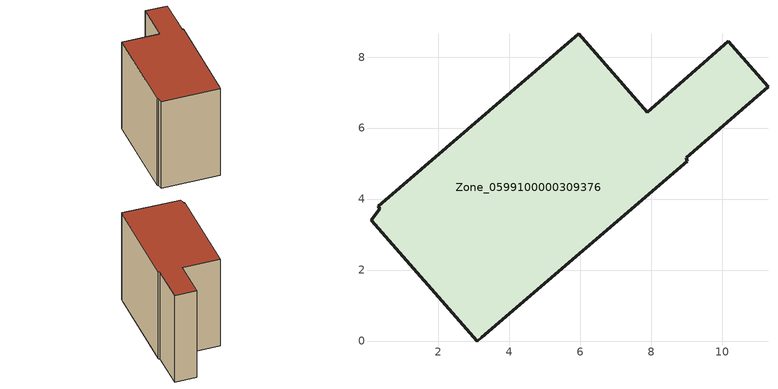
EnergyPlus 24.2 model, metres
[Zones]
Zone_0599100000309376
 floor ground (C_G): 0.12,3.4 0.35,3.73 0.31,3.79 5.96,8.65 7.88,6.45 10.17,8.45 11.29,7.17 8.99,5.17 9.01,5.07 3.23,0.1 3.09,0 z0
 wall outside (C_F): 3.23,0.1 9.01,5.07 8.99,5.17 11.29,7.17 10.17,8.45 7.88,6.45 5.96,8.65 0.31,3.79 0.35,3.73 0.12,3.4 3.09,0 3.23,0.1 z0:7.6
 roof outside (C_R): 0.35,3.73 0.12,3.4 3.09,0 3.23,0.1 9.01,5.07 8.99,5.17 11.29,7.17 10.17,8.45 7.88,6.45 5.96,8.65 0.31,3.79 z7.6
[BUILDING]
Pand.0599100000309376: North Axis=0; Terrain=City; Loads Convergence Tolerance Value=0.04; Temperature Convergence Tolerance Value=0.4; Solar Distribution=FullExterior; Maximum Number of Warmup Days=25; Minimum Number of Warmup Days=1
[Site:Location]
Rotterdam.The.Hague.AP_ZH_NLD Design_Conditions: Latitude=51.96; Longitude=4.45; Time Zone=1; Elevation=-4.5
[SITE:GROUNDTEMPERATURE:BUILDINGSURFACE]
18, 18, 18, 18, 18, 18, 18, 18, 18, 18, 18, 18
[MATERIAL] Thermal Absorptance=0.9; Solar Absorptance=0.7; Visible Absorptance=0.7
Name | Roughness | Thickness | Conductivity | Density | Specific Heat
G.TI.1946 | MediumSmooth | 0.15 | 1 | 540 | 1210
F.TI.1946 | Rough | 0.3 | 0.857143 | 1920 | 840
R.TI.1946 | MediumRough | 0.2 | 0.1 | 1500 | 1000
[CONSTRUCTION]
C_G: G.TI.1946
C_F: F.TI.1946
C_R: R.TI.1946
[ZONE]
Zone_0599100000309376: Type=1; Multiplier=1; Ceiling Height=Autocalculate; Volume=Autocalculate; Floor Area=autocalculate; Part of Total Floor Area=Yes
[ZONEINFILTRATION:DESIGNFLOWRATE]
Infil_Zone_0599100000309376: Zone or ZoneList or Space or SpaceList=Zone_0599100000309376; Schedule=AlwaysOn; Design Flow Rate Calculation Method=Flow/Area; Flow Rate per Floor Area=0.003; Constant Term Coefficient=1; Temperature Term Coefficient=0; Velocity Term Coefficient=0; Velocity Squared Term Coefficient=0
[HVACTEMPLATE:ZONE:IDEALLOADSAIRSYSTEM]
Zone_0599100000309376: Maximum Heating Supply Air Temperature=50; Minimum Cooling Supply Air Temperature=13; Maximum Heating Supply Air Humidity Ratio=0.0156; Minimum Cooling Supply Air Humidity Ratio=0.0077; Heating Limit=NoLimit; Cooling Limit=NoLimit; Dehumidification Control Type=ConstantSensibleHeatRatio; Cooling Sensible Heat Ratio=0.7; Dehumidification Setpoint=60; Humidification Control Type=None; Humidification Setpoint=30; Outdoor Air Method=None; Outdoor Air Flow Rate per Person=0.00944; Outdoor Air Flow Rate per Zone Floor Area=0; Outdoor Air Flow Rate per Zone=0; Demand Controlled Ventilation Type=None; Outdoor Air Economizer Type=NoEconomizer; Heat Recovery Type=None; Sensible Heat Recovery Effectiveness=0.7; Latent Heat Recovery Effectiveness=0.65
[ZONECONTROL:THERMOSTAT]
ThermostatControl_Zone_0599100000309376: Zone or ZoneList=Zone_0599100000309376; Control Type Schedule=DualSetpointControlType; Control 1=Thermostat_Zone_0599100000309376; Temperature Difference Between Cutout And Setpoint=0
[THERMOSTATSETPOINT:DUALSETPOINT]
Thermostat_Zone_0599100000309376: Heating Setpoint Temperature Schedule=HeatingSetpoint_Zone_0599100000309376; Cooling Setpoint Temperature Schedule=CoolingSetpoint_Zone_0599100000309376
[SCHEDULE:COMPACT]
HeatingSetpoint_Zone_0599100000309376: Through: 12/31, For: AllDays, Until: 24:00, 21
CoolingSetpoint_Zone_0599100000309376: Through: 12/31, For: AllDays, Until: 24:00, 24
DualSetpointControlType: Through: 12/31, For: AllDays, Until: 24:00, 4
AlwaysOn: Through: 12/31, For: AllDays, Until: 24:00, 1
